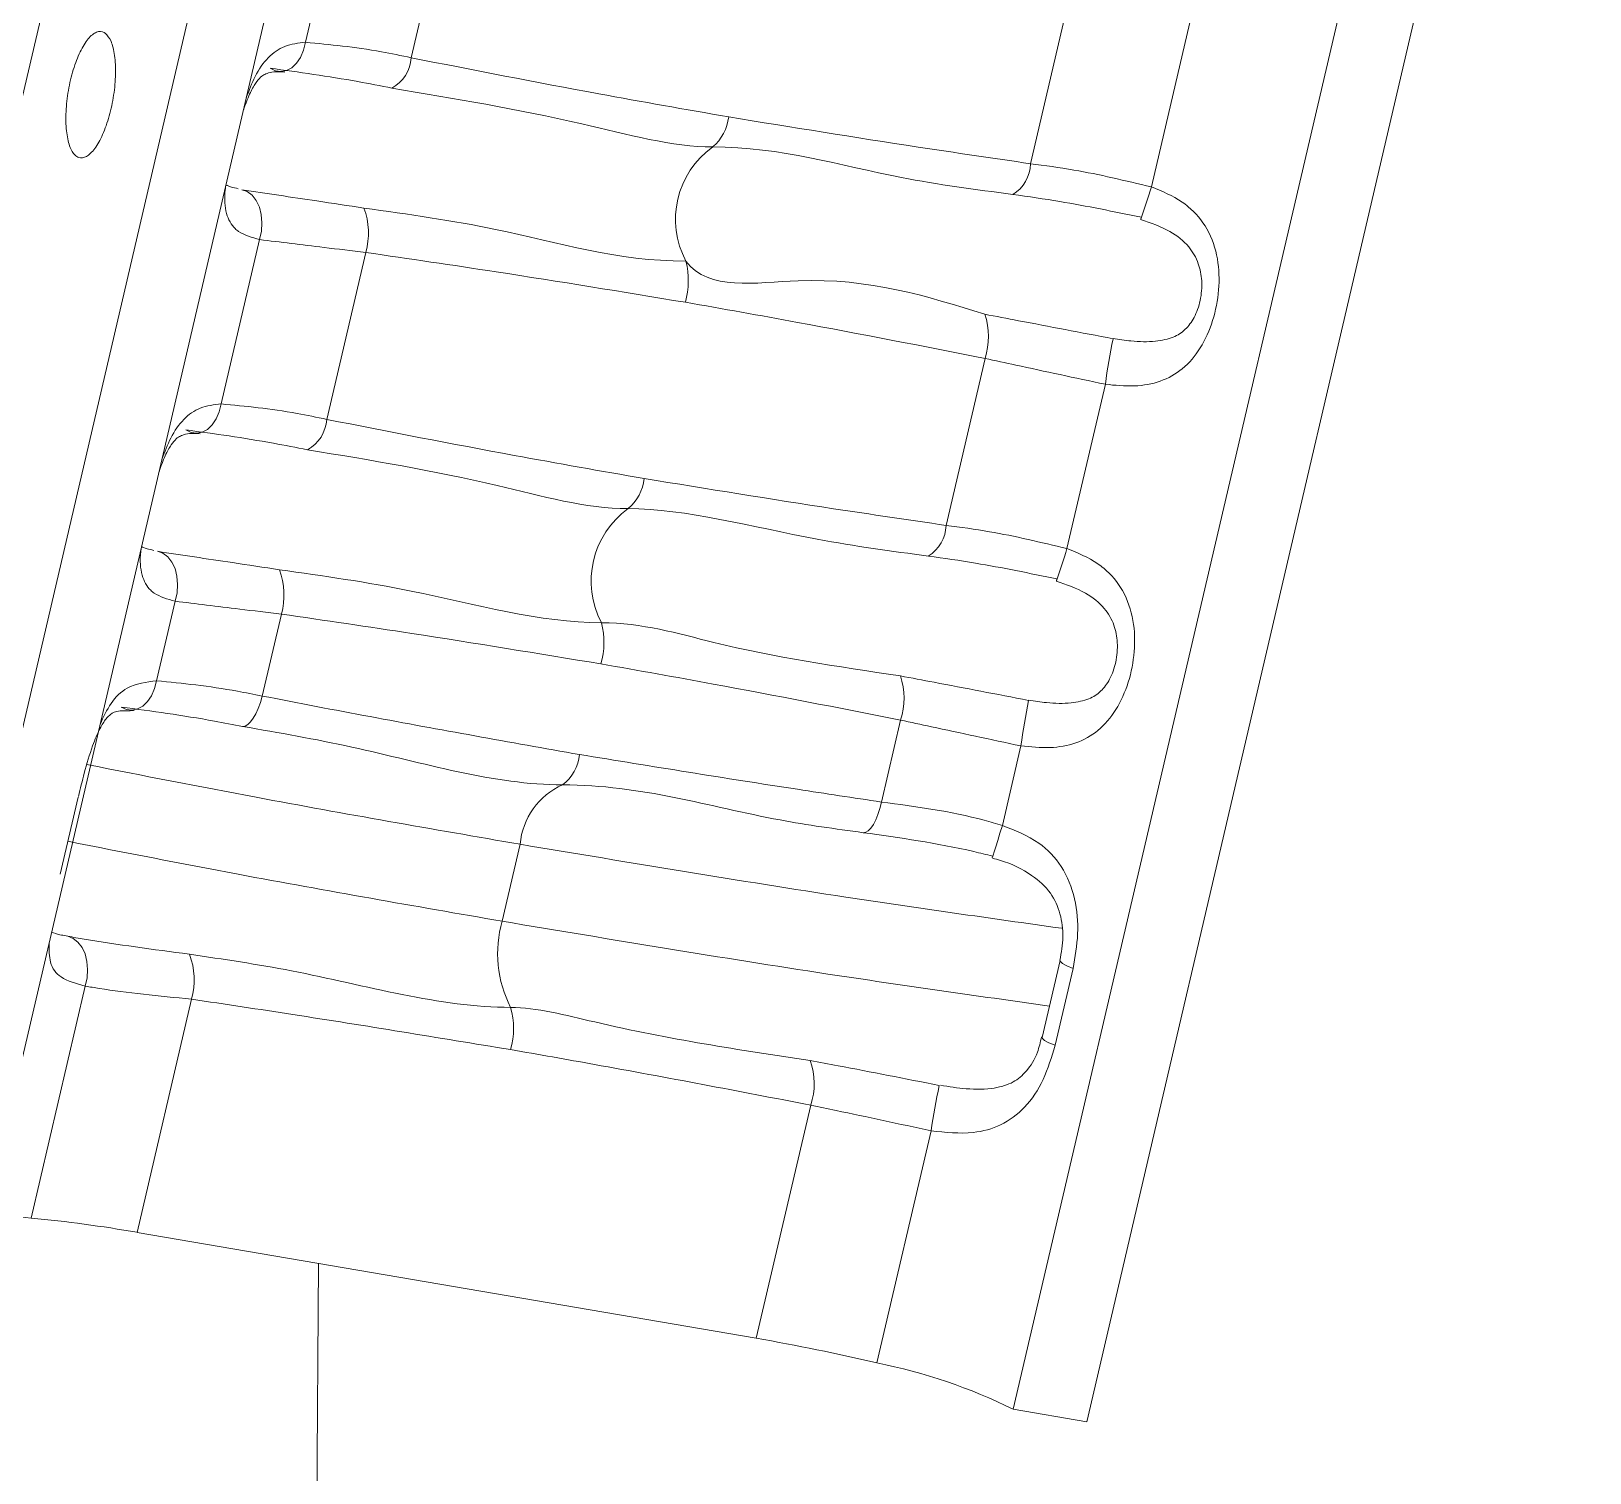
# Model space of a CAD drawing. Header units: millimetres. Extents: x 0 to 1189, y 0 to 841.
# Drawn here: x 462.311 to 466.208, y 432.356 to 435.961 of the extents above; entities that cross this region are included whole.
import ezdxf

# ---------------------------------------------------------------- set-up
doc = ezdxf.new("R2010")
doc.units = ezdxf.units.MM
doc.layers.get('0').update_dxf_attribs({"lineweight": 18})

msp = doc.modelspace()

# ---------------------------------------------------------------- linework, layer by layer
at = {"color": 7, "linetype": 'Continuous', "lineweight": 15}
for p, q in [((462.0021, 432.9883), (463.2595, 438.3752)), ((462.1864, 432.9568), (463.4438, 438.3437)), ((464.7667, 432.5153), (466.0241, 437.9022)), ((464.951, 432.4837), (466.2084, 437.8707)), ((462.9971, 435.9334), (463.093, 436.3442)), ((463.2611, 435.8946), (463.3585, 436.312)), ((462.2466, 435.6163), (462.3814, 436.1935)), ((464.8096, 435.6296), (464.9071, 436.0471)), ((465.112, 435.5715), (465.2079, 435.9824)), ((462.786, 435.0291), (462.8819, 435.44)), ((463.05, 434.9904), (463.1474, 435.4078)), ((464.5986, 434.7254), (464.696, 435.1428)), ((464.901, 434.6672), (464.9969, 435.0781)), ((462.6245, 434.337), (462.6709, 434.5358)), ((462.8886, 434.2987), (462.9364, 434.5036)), ((464.4371, 434.0337), (464.4849, 434.2386)), ((464.7394, 433.9751), (464.7858, 434.1739)), ((462.3835, 433.8533), (462.4284, 434.0457)), ((463.5335, 433.928), (463.4886, 433.7356)), ((464.8838, 433.6377), (464.8389, 433.4453)), ((464.9161, 433.6178), (464.8712, 433.4255)), ((462.3108, 432.9932), (462.4462, 433.5734)), ((462.5756, 432.9577), (462.7116, 433.5407)), ((464.1241, 432.6928), (464.2602, 433.2758)), ((464.4258, 432.6313), (464.5612, 433.2115)), ((464.1241, 432.6928), (462.5756, 432.9577)), ((463.0294, 432.8801), (463.0152, 430.7986)), ((464.951, 432.4837), (464.7667, 432.5153))]:
    msp.add_line(p, q, dxfattribs=at)
for points in [[(462.9084, 435.8684), (462.9218, 435.8619), (462.9358, 435.8599), (462.9496, 435.8625), (462.9628, 435.8696), (462.9746, 435.8808), (462.9845, 435.8956), (462.9922, 435.9134), (462.9971, 435.9334)], [(462.8376, 435.5647), (462.8513, 435.5599), (462.8636, 435.5507), (462.8738, 435.5377), (462.8815, 435.5214), (462.8863, 435.5026), (462.888, 435.4821), (462.8865, 435.4609), (462.8819, 435.44)], [(465.0857, 435.4913), (465.0858, 435.4916), (465.087, 435.4956)], [(462.6974, 434.9642), (462.7108, 434.9577), (462.7247, 434.9557), (462.7386, 434.9583), (462.7517, 434.9653), (462.7635, 434.9765), (462.7735, 434.9914), (462.7811, 435.0092), (462.786, 435.0291)], [(462.6265, 434.6605), (462.6403, 434.6556), (462.6526, 434.6465), (462.6628, 434.6335), (462.6705, 434.6172), (462.6753, 434.5983), (462.677, 434.5779), (462.6755, 434.5567), (462.6709, 434.5358)], [(464.8747, 434.587), (464.8747, 434.5874), (464.8759, 434.5914)], [(462.5362, 434.2712), (462.5495, 434.2652), (462.5633, 434.2635), (462.5771, 434.2664), (462.5901, 434.2736), (462.6019, 434.2848), (462.6118, 434.2996), (462.6194, 434.3172), (462.6245, 434.337)], [(462.8886, 434.2987), (462.884, 434.2827), (462.8786, 434.2678), (462.8726, 434.2545), (462.8662, 434.2431), (462.8594, 434.234), (462.8526, 434.2274), (462.8459, 434.2236), (462.8396, 434.2226)], [(464.4371, 434.0337), (464.4331, 434.0176), (464.4283, 434.0026), (464.4229, 433.9892), (464.4169, 433.9778), (464.4106, 433.9686), (464.4041, 433.9619), (464.3977, 433.9581), (464.3915, 433.957)], [(464.7394, 433.9751), (464.7334, 433.9556), (464.7278, 433.9376), (464.7229, 433.9219), (464.7189, 433.9093), (464.7161, 433.9004), (464.7145, 433.8955), (464.7142, 433.8948), (464.7152, 433.8984)], [(462.4024, 433.698), (462.4159, 433.6928), (462.4279, 433.6834), (462.438, 433.6703), (462.4455, 433.6541), (462.4503, 433.6353), (462.452, 433.6151), (462.4506, 433.5941), (462.4462, 433.5734)]]:
    msp.add_lwpolyline(points, dxfattribs=at)
at = {"color": 8, "linetype": 'Continuous', "lineweight": 15}
for points in [[(464.9161, 433.6178), (464.9007, 433.6242), (464.8899, 433.6301), (464.8844, 433.6351), (464.8838, 433.6377)], [(464.8712, 433.4255), (464.8558, 433.4319), (464.845, 433.4377), (464.8395, 433.4427), (464.8389, 433.4453)]]:
    msp.add_lwpolyline(points, dxfattribs=at)
at = {"color": 7, "linetype": 'Continuous', "lineweight": 15}
for centre, radius, start, end in [((463.1673, 435.9007), 0.094, 299.0674, 356.3122), ((463.9416, 435.7591), 0.1141, 309.8207, 353.7369), ((464.1451, 435.4905), 0.2231, 125.8063, 207.9175), ((464.7186, 435.631), 0.0911, 300.9051, 359.1237), ((462.9737, 435.4565), 0.1804, 344.3502, 20.2293), ((463.7528, 435.3369), 0.2013, 344.5247, 14.1305), ((464.531, 435.1972), 0.1737, 341.7811, 18.8376), ((466.5587, 434.8732), 1.5752, 168.3233, 172.5245), ((462.9563, 434.9964), 0.0939, 299.049, 356.3226), ((463.7305, 434.8549), 0.1141, 309.829, 353.7286), ((463.9341, 434.5863), 0.2231, 125.8054, 207.9173), ((464.5075, 434.7268), 0.091, 300.9009, 359.1278), ((462.7626, 434.5522), 0.1805, 344.3549, 20.2246), ((463.5417, 434.4327), 0.2013, 344.5276, 14.1308), ((464.32, 434.2929), 0.1737, 341.7804, 18.8383), ((466.3442, 433.9695), 1.5717, 168.3171, 172.5278), ((463.5761, 434.1619), 0.1064, 306.7156, 354.9294), ((463.7123, 433.9125), 0.1795, 113.8718, 175.0246), ((463.7691, 433.6546), 0.292, 163.8908, 207.3836), ((462.5436, 433.5895), 0.1749, 343.8006, 21.2994), ((463.3241, 433.4675), 0.1931, 344.0866, 15.8779), ((464.0996, 433.3293), 0.1693, 341.5696, 20.1351), ((466.3305, 432.9551), 1.7878, 168.056, 171.757), ((462.2582, 432.6017), 0.395, 82.3434, 99.2773), ((462.0024, 429.6847), 3.3229, 80.0666, 84.6735), ((463.2592, 427.6764), 5.0904, 76.7518, 80.2171), ((464.1506, 431.2642), 1.3946, 63.7821, 78.6209)]:
    msp.add_arc(centre, radius, start, end, dxfattribs=at)
at = {"color": 8, "linetype": 'Continuous', "lineweight": 15}
for centre, radius, start, end in [((462.4197, 436.4094), 2.8196, 340.9976, 342.7132), ((462.2033, 435.5069), 2.8253, 340.9993, 342.7115)]:
    msp.add_arc(centre, radius, start, end, dxfattribs=at)
at = {"color": 7, "linetype": 'Continuous', "lineweight": 15}
for points, knots in [([(462.4956, 435.9562), (462.501, 435.9505), (462.5116, 435.939), (462.5205, 435.9018), (462.5229, 435.8546), (462.5182, 435.8012), (462.5068, 435.748), (462.4901, 435.7008), (462.47, 435.6652), (462.4488, 435.6449), (462.4321, 435.6429), (462.4177, 435.6519), (462.4059, 435.6718), (462.3979, 435.7104), (462.3969, 435.7593), (462.4029, 435.8131), (462.4153, 435.8657), (462.4328, 435.9111), (462.4533, 435.9443), (462.4744, 435.9613), (462.4884, 435.9609), (462.4949, 435.9567), (462.4956, 435.9562)], [0, 0, 0, 0, 0.038618, 0.0772369, 0.1158569, 0.1544741, 0.1930907, 0.2317067, 0.2703226, 0.3089416, 0.3475595, 0.3666596, 0.4052743, 0.4438923, 0.4825083, 0.5211294, 0.5597417, 0.5983595, 0.636978, 0.6755943, 0.7142113, 0.7193012, 0.7193012, 0.7193012, 0.7193012]), ([(462.9971, 435.9334), (463.0582, 435.9275), (463.1411, 435.9196), (463.236, 435.8998), (463.2611, 435.8946)], [0, 0, 0, 0, 0.1964369, 0.2669896, 0.2669896, 0.2669896, 0.2669896]), ([(463.213, 435.8185), (463.1845, 435.8242), (463.0794, 435.8449), (462.9805, 435.8585), (462.9084, 435.8684)], [0, 0, 0, 0, 0.0835797, 0.3086194, 0.3086194, 0.3086194, 0.3086194]), ([(463.2611, 435.8946), (463.4172, 435.864), (463.6812, 435.8121), (463.9466, 435.7656), (464.055, 435.7466)], [0, 0, 0, 0, 0.4776707, 0.8075757, 0.8075757, 0.8075757, 0.8075757]), ([(462.8416, 435.7638), (462.8466, 435.7777), (462.8562, 435.8042), (462.8723, 435.8327), (462.8858, 435.8479), (462.8969, 435.8542), (462.9136, 435.8611), (462.9397, 435.8592), (462.9448, 435.8589)], [0, 0, 0, 0, 0.0258936, 0.0492681, 0.0724312, 0.0985858, 0.1453671, 0.1568476, 0.1568476, 0.1568476, 0.1568476]), ([(464.0146, 435.6715), (464.0146, 435.6715), (463.9163, 435.6715), (463.6325, 435.7489), (463.3688, 435.7927), (463.213, 435.8185)], [0, 0, 0, 0, 0.0000101, 0.3335731, 0.8155653, 0.8155653, 0.8155653, 0.8155653]), ([(464.055, 435.7466), (464.2127, 435.721), (464.4639, 435.6802), (464.7159, 435.6434), (464.8096, 435.6296)], [0, 0, 0, 0, 0.4796867, 0.7637053, 0.7637053, 0.7637053, 0.7637053]), ([(464.7654, 435.5529), (464.6719, 435.5651), (464.4203, 435.5979), (464.1861, 435.6715), (464.0146, 435.6715), (464.0146, 435.6715)], [0, 0, 0, 0, 0.2824976, 0.7607013, 0.7607124, 0.7607124, 0.7607124, 0.7607124]), ([(464.8096, 435.6296), (464.8457, 435.6249), (464.9446, 435.6119), (465.047, 435.5872), (465.112, 435.5715)], [0, 0, 0, 0, 0.1123522, 0.308143, 0.308143, 0.308143, 0.308143]), ([(462.8285, 435.5672), (462.8225, 435.5684), (462.8074, 435.5715), (462.7986, 435.5766), (462.8, 435.5754), (462.8003, 435.5752)], [0, 0, 0, 0, 0.0106118, 0.02638149, 0.03094419, 0.03094419, 0.03094419, 0.03094419]), ([(462.8376, 435.5647), (462.8991, 435.5554), (462.9973, 435.5406), (463.1034, 435.5248), (463.143, 435.5189)], [0, 0, 0, 0, 0.1936492, 0.3088535, 0.3088535, 0.3088535, 0.3088535]), ([(465.112, 435.5715), (465.1388, 435.5607), (465.1717, 435.5474), (465.2186, 435.5115), (465.2561, 435.4673), (465.2806, 435.3932), (465.283, 435.3133), (465.2678, 435.2364), (465.2375, 435.1679), (465.193, 435.115), (465.1358, 435.0827), (465.0686, 435.071), (465.0213, 435.0757), (464.9969, 435.0781)], [0, 0, 0, 0, 0.0837172, 0.1025903, 0.1748498, 0.2529815, 0.3288228, 0.4055006, 0.4817996, 0.5539904, 0.6211277, 0.6882741, 0.7598121, 0.7598121, 0.7598121, 0.7598121]), ([(463.143, 435.5189), (463.2538, 435.5033), (463.5264, 435.465), (463.7765, 435.386), (463.948, 435.386), (463.948, 435.386)], [0, 0, 0, 0, 0.3319927, 0.8166026, 0.8166138, 0.8166138, 0.8166138, 0.8166138]), ([(465.087, 435.4956), (465.0185, 435.5098), (464.9094, 435.5324), (464.8045, 435.5473), (464.7654, 435.5529)], [0, 0, 0, 0, 0.2048637, 0.32674, 0.32674, 0.32674, 0.32674]), ([(465.0852, 435.4905), (465.1106, 435.4816), (465.1562, 435.4658), (465.2057, 435.4266), (465.2309, 435.3833), (465.24, 435.3354), (465.236, 435.2872), (465.2204, 435.2439), (465.1969, 435.2129), (465.1677, 435.194), (465.1207, 435.1837), (465.0671, 435.1846), (465.0311, 435.1905), (465.0162, 435.1929)], [0, 0, 0, 0, 0.0739101, 0.132681, 0.1808071, 0.2221902, 0.2677862, 0.3126084, 0.3550975, 0.4013478, 0.451075, 0.5106565, 0.5524713, 0.5524713, 0.5524713, 0.5524713]), ([(463.1474, 435.4078), (463.1122, 435.412), (463.0156, 435.4234), (462.9339, 435.4336), (462.8819, 435.44)], [0, 0, 0, 0, 0.0975127, 0.2674458, 0.2674458, 0.2674458, 0.2674458]), ([(463.9468, 435.2832), (463.7891, 435.3091), (463.5231, 435.3529), (463.2561, 435.3919), (463.1474, 435.4078)], [0, 0, 0, 0, 0.4796604, 0.8090107, 0.8090107, 0.8090107, 0.8090107]), ([(463.948, 435.386), (463.948, 435.386), (464.0048, 435.3103), (464.3203, 435.3708), (464.551, 435.2985), (464.6954, 435.2532)], [0, 0, 0, 0, 0.0000151, 0.2873142, 0.7685074, 0.7685074, 0.7685074, 0.7685074]), ([(464.696, 435.1428), (464.5398, 435.1735), (464.2906, 435.2224), (464.0403, 435.2667), (463.9468, 435.2832)], [0, 0, 0, 0, 0.4776481, 0.7622716, 0.7622716, 0.7622716, 0.7622716]), ([(464.6954, 435.2532), (464.7234, 435.2479), (464.827, 435.2283), (464.9363, 435.2073), (465.0161, 435.192)], [0, 0, 0, 0, 0.0884257, 0.3264701, 0.3264701, 0.3264701, 0.3264701]), ([(464.9969, 435.0781), (464.9211, 435.0943), (464.818, 435.1164), (464.7215, 435.1373), (464.696, 435.1428)], [0, 0, 0, 0, 0.226418, 0.3077485, 0.3077485, 0.3077485, 0.3077485]), ([(462.786, 435.0291), (462.8471, 435.0233), (462.9301, 435.0154), (463.0249, 434.9956), (463.05, 434.9904)], [0, 0, 0, 0, 0.1964391, 0.2669896, 0.2669896, 0.2669896, 0.2669896]), ([(463.05, 434.9904), (463.2062, 434.9597), (463.4702, 434.9079), (463.7355, 434.8614), (463.8439, 434.8424)], [0, 0, 0, 0, 0.4776735, 0.8075786, 0.8075786, 0.8075786, 0.8075786]), ([(462.6305, 434.8596), (462.6356, 434.8735), (462.6452, 434.9), (462.6613, 434.9285), (462.6747, 434.9437), (462.6859, 434.95), (462.7025, 434.9569), (462.7286, 434.955), (462.7338, 434.9546)], [0, 0, 0, 0, 0.0258908, 0.0492601, 0.0724258, 0.0985762, 0.145355, 0.1568351, 0.1568351, 0.1568351, 0.1568351]), ([(463.0019, 434.9143), (462.9734, 434.9199), (462.8683, 434.9407), (462.7695, 434.9543), (462.6974, 434.9642)], [0, 0, 0, 0, 0.083579, 0.308617, 0.308617, 0.308617, 0.308617]), ([(463.8036, 434.7672), (463.8035, 434.7672), (463.6978, 434.7672), (463.4261, 434.8447), (463.1595, 434.8885), (463.0019, 434.9143)], [0, 0, 0, 0, 0.0000125, 0.333607, 0.8156512, 0.8156512, 0.8156512, 0.8156512]), ([(463.8439, 434.8424), (464.0017, 434.8168), (464.2528, 434.776), (464.5048, 434.7391), (464.5986, 434.7254)], [0, 0, 0, 0, 0.4796826, 0.7637023, 0.7637023, 0.7637023, 0.7637023]), ([(464.5543, 434.6487), (464.4627, 434.6609), (464.2161, 434.6937), (463.9462, 434.7672), (463.8036, 434.7672), (463.8036, 434.7672)], [0, 0, 0, 0, 0.2824172, 0.7604951, 0.7605051, 0.7605051, 0.7605051, 0.7605051]), ([(464.5986, 434.7254), (464.6346, 434.7207), (464.7335, 434.7076), (464.8359, 434.6829), (464.901, 434.6672)], [0, 0, 0, 0, 0.1123511, 0.308143, 0.308143, 0.308143, 0.308143]), ([(462.6175, 434.6629), (462.6114, 434.6642), (462.5963, 434.6673), (462.5876, 434.6724), (462.5889, 434.6712), (462.5892, 434.6709)], [0, 0, 0, 0, 0.01061474, 0.02639009, 0.0309545, 0.0309545, 0.0309545, 0.0309545]), ([(462.6265, 434.6605), (462.6881, 434.6512), (462.7862, 434.6363), (462.8924, 434.6205), (462.9319, 434.6146)], [0, 0, 0, 0, 0.1936486, 0.3088565, 0.3088565, 0.3088565, 0.3088565]), ([(464.901, 434.6672), (464.9278, 434.6564), (464.9606, 434.6432), (465.0075, 434.6073), (465.045, 434.563), (465.0696, 434.4889), (465.0719, 434.4091), (465.0568, 434.3321), (465.0264, 434.2637), (464.9819, 434.2107), (464.9248, 434.1784), (464.8575, 434.1667), (464.8102, 434.1715), (464.7858, 434.1739)], [0, 0, 0, 0, 0.0837122, 0.1025923, 0.1748519, 0.252972, 0.3288136, 0.4055028, 0.4818007, 0.5539917, 0.6211313, 0.6882751, 0.7598161, 0.7598161, 0.7598161, 0.7598161]), ([(464.8759, 434.5914), (464.8075, 434.6056), (464.6983, 434.6282), (464.5934, 434.6431), (464.5543, 434.6487)], [0, 0, 0, 0, 0.2048642, 0.32674, 0.32674, 0.32674, 0.32674]), ([(462.9319, 434.6146), (463.0413, 434.5991), (463.3102, 434.5608), (463.5836, 434.4818), (463.7369, 434.4818), (463.7369, 434.4818)], [0, 0, 0, 0, 0.3319299, 0.8164498, 0.8164624, 0.8164624, 0.8164624, 0.8164624]), ([(464.8742, 434.5862), (464.8995, 434.5774), (464.9451, 434.5616), (464.9947, 434.5224), (465.0198, 434.4791), (465.0289, 434.4311), (465.0249, 434.3829), (465.0093, 434.3397), (464.9858, 434.3086), (464.9567, 434.2898), (464.9096, 434.2794), (464.8561, 434.2803), (464.82, 434.2863), (464.8051, 434.2887)], [0, 0, 0, 0, 0.0739103, 0.132683, 0.1808092, 0.2221914, 0.2677868, 0.3126119, 0.3550978, 0.4013466, 0.4510761, 0.5106577, 0.5524744, 0.5524744, 0.5524744, 0.5524744]), ([(462.9364, 434.5036), (462.9012, 434.5077), (462.8046, 434.5192), (462.7228, 434.5293), (462.6709, 434.5358)], [0, 0, 0, 0, 0.097513, 0.2674488, 0.2674488, 0.2674488, 0.2674488]), ([(463.7357, 434.379), (463.578, 434.4049), (463.3121, 434.4487), (463.0451, 434.4877), (462.9364, 434.5036)], [0, 0, 0, 0, 0.4796629, 0.8090107, 0.8090107, 0.8090107, 0.8090107]), ([(463.7369, 434.4818), (463.7369, 434.4818), (463.8389, 434.4818), (464.0753, 434.4097), (464.3268, 434.3724), (464.4844, 434.349)], [0, 0, 0, 0, 0.0000111, 0.2840587, 0.7598097, 0.7598097, 0.7598097, 0.7598097]), ([(464.4849, 434.2386), (464.3288, 434.2693), (464.0796, 434.3182), (463.8292, 434.3624), (463.7357, 434.379)], [0, 0, 0, 0, 0.4776485, 0.7622694, 0.7622694, 0.7622694, 0.7622694]), ([(464.4844, 434.349), (464.5124, 434.3437), (464.6159, 434.324), (464.7253, 434.3031), (464.805, 434.2878)], [0, 0, 0, 0, 0.088421, 0.3264701, 0.3264701, 0.3264701, 0.3264701]), ([(462.6245, 434.337), (462.6894, 434.3304), (462.7726, 434.322), (462.8677, 434.3029), (462.8886, 434.2987)], [0, 0, 0, 0, 0.2084957, 0.2669844, 0.2669844, 0.2669844, 0.2669844]), ([(462.8396, 434.2226), (462.816, 434.2272), (462.7106, 434.2476), (462.6124, 434.2609), (462.5362, 434.2712)], [0, 0, 0, 0, 0.0688524, 0.3073128, 0.3073128, 0.3073128, 0.3073128]), ([(462.8886, 434.2987), (462.9786, 434.2813), (463.2425, 434.2305), (463.5074, 434.1835), (463.682, 434.1525)], [0, 0, 0, 0, 0.2751121, 0.8068336, 0.8068336, 0.8068336, 0.8068336]), ([(462.4294, 434.0474), (462.4339, 434.067), (462.4439, 434.1101), (462.4622, 434.1705), (462.4816, 434.2173), (462.4986, 434.2438), (462.5123, 434.2552), (462.5234, 434.2622), (462.5551, 434.2621), (462.5681, 434.2621)], [0, 0, 0, 0, 0.0405682, 0.0895437, 0.1270558, 0.1583235, 0.1900938, 0.2451023, 0.2836121, 0.2836121, 0.2836121, 0.2836121]), ([(464.7858, 434.1739), (464.71, 434.1901), (464.607, 434.2121), (464.5105, 434.2331), (464.4849, 434.2386)], [0, 0, 0, 0, 0.2264165, 0.3077481, 0.3077481, 0.3077481, 0.3077481]), ([(463.6397, 434.0766), (463.6397, 434.0766), (463.4695, 434.0766), (463.197, 434.1608), (462.9304, 434.2069), (462.8396, 434.2226)], [0, 0, 0, 0, 0.0000125, 0.5368578, 0.8140449, 0.8140449, 0.8140449, 0.8140449]), ([(463.682, 434.1525), (463.8636, 434.1229), (464.115, 434.082), (464.3671, 434.0442), (464.4371, 434.0337)], [0, 0, 0, 0, 0.5521432, 0.7643806, 0.7643806, 0.7643806, 0.7643806]), ([(464.3915, 433.957), (464.3217, 433.9666), (464.0702, 434.0009), (463.8369, 434.0766), (463.6397, 434.0766), (463.6397, 434.0766)], [0, 0, 0, 0, 0.2112278, 0.7619169, 0.761928, 0.761928, 0.761928, 0.761928]), ([(464.4371, 434.0337), (464.5229, 434.0224), (464.6239, 434.009), (464.7243, 433.9795), (464.7394, 433.9751)], [0, 0, 0, 0, 0.262029, 0.3082729, 0.3082729, 0.3082729, 0.3082729]), ([(464.7394, 433.9751), (464.7713, 433.9625), (464.8292, 433.9397), (464.8925, 433.8736), (464.924, 433.7932), (464.9314, 433.704), (464.9212, 433.6465), (464.9161, 433.6178)], [0, 0, 0, 0, 0.1008666, 0.1831889, 0.2718508, 0.3588774, 0.4456456, 0.4456456, 0.4456456, 0.4456456]), ([(464.7152, 433.8984), (464.6994, 433.9023), (464.5901, 433.9292), (464.483, 433.9442), (464.3915, 433.957)], [0, 0, 0, 0, 0.0475568, 0.3291691, 0.3291691, 0.3291691, 0.3291691]), ([(464.7149, 433.8934), (464.7215, 433.8916), (464.7564, 433.8822), (464.8109, 433.8559), (464.8612, 433.8101), (464.8858, 433.7561), (464.8938, 433.6958), (464.8866, 433.6571), (464.883, 433.6377)], [0, 0, 0, 0, 0.0199181, 0.1051177, 0.1730487, 0.2320839, 0.2893846, 0.3468069, 0.3468069, 0.3468069, 0.3468069]), ([(462.4028, 433.6984), (462.397, 433.6993), (462.3777, 433.7024), (462.3683, 433.7057), (462.3617, 433.708)], [0, 0, 0, 0, 0.01269061, 0.04219527, 0.04219527, 0.04219527, 0.04219527]), ([(462.4024, 433.698), (462.416, 433.6956), (462.5103, 433.6793), (462.6161, 433.6652), (462.7066, 433.6531)], [0, 0, 0, 0, 0.0444358, 0.3075659, 0.3075659, 0.3075659, 0.3075659]), ([(462.7066, 433.6531), (462.7915, 433.6406), (463.0599, 433.6012), (463.3334, 433.5203), (463.5098, 433.5203), (463.5098, 433.5203)], [0, 0, 0, 0, 0.2576676, 0.8146724, 0.8146849, 0.8146849, 0.8146849, 0.8146849]), ([(462.7116, 433.5407), (462.6304, 433.5488), (462.5349, 433.5583), (462.4578, 433.5714), (462.4462, 433.5734)], [0, 0, 0, 0, 0.2273297, 0.2674555, 0.2674555, 0.2674555, 0.2674555]), ([(463.5098, 433.4146), (463.3283, 433.4444), (463.0626, 433.4882), (462.7961, 433.5281), (462.7116, 433.5407)], [0, 0, 0, 0, 0.5521237, 0.8080663, 0.8080663, 0.8080663, 0.8080663]), ([(463.5098, 433.5203), (463.5098, 433.5203), (463.5733, 433.5203), (463.8391, 433.4502), (464.0829, 433.4138), (464.2585, 433.3875)], [0, 0, 0, 0, 0.00001, 0.2125468, 0.7608261, 0.7608261, 0.7608261, 0.7608261]), ([(464.2602, 433.2758), (464.0802, 433.3104), (463.8305, 433.3585), (463.5798, 433.4023), (463.5098, 433.4146)], [0, 0, 0, 0, 0.5502111, 0.7631552, 0.7631552, 0.7631552, 0.7631552]), ([(464.8712, 433.4255), (464.8625, 433.396), (464.8454, 433.3383), (464.7991, 433.2689), (464.7391, 433.2233), (464.6583, 433.2012), (464.597, 433.2077), (464.5612, 433.2115)], [0, 0, 0, 0, 0.0886203, 0.173905, 0.2519949, 0.3244121, 0.4259181, 0.4259181, 0.4259181, 0.4259181]), ([(464.8372, 433.4464), (464.8343, 433.4332), (464.8269, 433.3994), (464.8007, 433.3591), (464.7675, 433.3311), (464.7183, 433.3155), (464.6524, 433.3146), (464.6058, 433.322), (464.5843, 433.3255)], [0, 0, 0, 0, 0.0355079, 0.0913463, 0.1436145, 0.1990183, 0.2655778, 0.3227526, 0.3227526, 0.3227526, 0.3227526]), ([(464.2585, 433.3875), (464.2818, 433.3832), (464.3859, 433.3636), (464.496, 433.342), (464.5814, 433.3252)], [0, 0, 0, 0, 0.0736841, 0.328839, 0.328839, 0.328839, 0.328839]), ([(464.5612, 433.2115), (464.4808, 433.2289), (464.3778, 433.2513), (464.2813, 433.2713), (464.2602, 433.2758)], [0, 0, 0, 0, 0.24033, 0.3077562, 0.3077562, 0.3077562, 0.3077562])]:
    msp.add_open_spline(points, degree=3, knots=knots, dxfattribs=at)
at = {"color": 8, "linetype": 'Continuous', "lineweight": 15}
for points, knots in [([(462.8486, 435.794), (462.8557, 435.8126), (462.8705, 435.852), (462.9023, 435.8977), (462.9442, 435.9273), (462.9791, 435.9313), (462.9971, 435.9334)], [0, 0, 0, 0, 0.0495179, 0.1048533, 0.1601971, 0.2191537, 0.2191537, 0.2191537, 0.2191537]), ([(462.8819, 435.44), (462.8628, 435.4455), (462.8393, 435.4521), (462.8125, 435.4738), (462.7964, 435.5039), (462.793, 435.5438), (462.797, 435.5712), (462.7975, 435.5748)], [0, 0, 0, 0, 0.0573745, 0.070316, 0.1198368, 0.1733849, 0.181442, 0.181442, 0.181442, 0.181442]), ([(462.6376, 434.8898), (462.6446, 434.9084), (462.6595, 434.9478), (462.6913, 434.9934), (462.7331, 435.023), (462.768, 435.027), (462.786, 435.0291)], [0, 0, 0, 0, 0.0495176, 0.1048589, 0.1601991, 0.2191563, 0.2191563, 0.2191563, 0.2191563]), ([(462.6709, 434.5358), (462.6517, 434.5412), (462.6282, 434.5479), (462.6014, 434.5695), (462.5853, 434.5997), (462.582, 434.6395), (462.5859, 434.667), (462.5864, 434.6706)], [0, 0, 0, 0, 0.057376, 0.0703112, 0.119839, 0.1733781, 0.181437, 0.181437, 0.181437, 0.181437]), ([(462.4831, 434.2277), (462.4916, 434.2462), (462.5098, 434.2853), (462.5545, 434.3279), (462.5987, 434.3336), (462.6245, 434.337)], [0, 0, 0, 0, 0.051937, 0.1099845, 0.1913388, 0.1913388, 0.1913388, 0.1913388]), ([(462.4501, 434.1274), (462.5918, 434.0996), (462.9594, 434.0275), (463.3149, 433.9659), (463.5335, 433.928)], [0, 0, 0, 0, 0.42443, 1.101554, 1.101554, 1.101554, 1.101554]), ([(462.4027, 433.9355), (462.5452, 433.9075), (462.9136, 433.8352), (463.27, 433.7735), (463.4886, 433.7356)], [0, 0, 0, 0, 0.427027, 1.104176, 1.104176, 1.104176, 1.104176]), ([(463.5335, 433.928), (463.8081, 433.8822), (464.2721, 433.8048), (464.7095, 433.7431), (464.888, 433.7179)], [0, 0, 0, 0, 0.811377, 1.370745, 1.370745, 1.370745, 1.370745]), ([(463.4886, 433.7356), (463.7632, 433.6898), (464.2321, 433.6116), (464.6741, 433.5493), (464.8572, 433.5235)], [0, 0, 0, 0, 0.811165, 1.385001, 1.385001, 1.385001, 1.385001]), ([(462.4462, 433.5734), (462.4239, 433.5795), (462.3833, 433.5906), (462.356, 433.6272), (462.3556, 433.6641), (462.3554, 433.681)], [0, 0, 0, 0, 0.0636862, 0.1156552, 0.1591363, 0.1591363, 0.1591363, 0.1591363])]:
    msp.add_open_spline(points, degree=3, knots=knots, dxfattribs=at)

doc.saveas('drawing.dxf')
